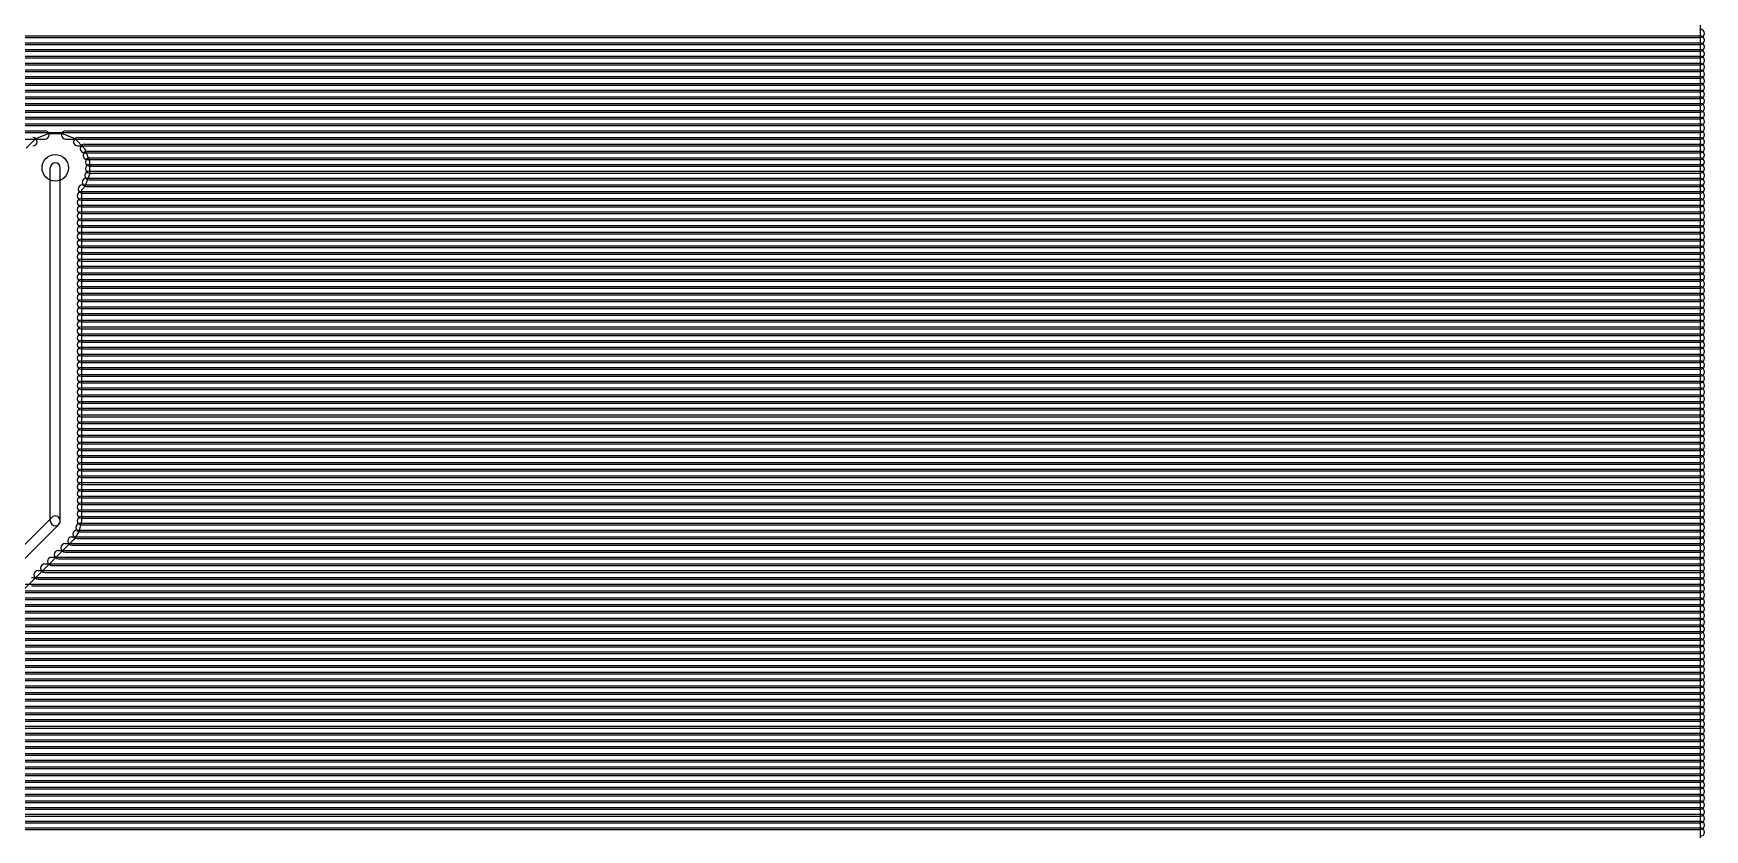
# Model space of a CAD drawing. Extents: x 25909 to 94169, y 14485 to 72115.
# Drawn here: x 56750 to 76499, y 50910 to 60321 of the extents above; entities that cross this region are included whole.
import ezdxf

# ---------------------------------------------------------------- set-up
doc = ezdxf.new("R2010")
doc.units = 0
doc.layers.add('BLACK', color=1, linetype='CONTINUOUS')

msp = doc.modelspace()

# ---------------------------------------------------------------- linework, layer by layer
at = {"layer": 'BLACK'}
for p, q in [((76449, 27398), (76449, 68691)), ((45130, 60291), (76448, 60291)), ((45130, 60291), (76448, 60291)), ((49038, 60271), (76448, 60271)), ((49038, 60271), (76448, 60271)), ((45069, 60051), (76449, 60051)), ((45069, 60051), (76449, 60051)), ((45102, 60131), (76448, 60131)), ((45102, 60131), (76448, 60131)), ((45130, 60211), (76448, 60211)), ((45130, 60211), (76448, 60211)), ((45130, 60191), (76448, 60191)), ((45130, 60191), (76448, 60191)), ((45130, 60111), (76448, 60111)), ((45130, 60111), (76448, 60111)), ((44847, 59891), (76449, 59891)), ((44847, 59891), (76449, 59891)), ((44989, 59971), (76449, 59971)), ((44989, 59971), (76449, 59971)), ((44989, 59871), (76449, 59871)), ((44989, 59871), (76449, 59871)), ((45069, 59951), (76449, 59951)), ((45069, 59951), (76449, 59951)), ((45102, 60031), (76448, 60031)), ((45102, 60031), (76448, 60031)), ((40049, 59811), (76449, 59811)), ((40049, 59811), (76449, 59811)), ((40049, 59731), (76449, 59731)), ((40049, 59731), (76449, 59731)), ((40049, 59711), (76449, 59711)), ((40049, 59711), (76449, 59711)), ((40049, 59651), (76449, 59651)), ((40049, 59651), (76449, 59651)), ((44847, 59791), (76449, 59791)), ((44847, 59791), (76449, 59791)), ((40049, 59631), (76449, 59631)), ((40049, 59631), (76449, 59631)), ((40049, 59571), (76449, 59571)), ((40049, 59571), (76449, 59571)), ((40049, 59551), (76449, 59551)), ((40049, 59551), (76449, 59551)), ((40049, 59491), (76449, 59491)), ((40049, 59491), (76449, 59491)), ((40049, 59471), (76449, 59471)), ((40049, 59471), (76449, 59471)), ((40049, 59411), (76449, 59411)), ((40049, 59411), (76449, 59411)), ((40049, 59391), (76449, 59391)), ((40049, 59391), (76449, 59391)), ((40049, 59331), (76449, 59331)), ((40049, 59331), (76449, 59331)), ((40049, 59311), (76449, 59311)), ((40049, 59311), (76449, 59311)), ((40049, 59251), (76449, 59251)), ((40049, 59251), (76449, 59251)), ((40049, 59231), (76449, 59231)), ((40049, 59231), (76449, 59231)), ((40049, 59171), (56885, 59171)), ((40049, 59171), (56885, 59171)), ((40049, 59151), (76449, 59151)), ((40049, 59151), (76449, 59151)), ((40049, 59071), (56885, 59071)), ((40049, 59071), (56885, 59071)), ((56664, 58964), (56779, 59077)), ((56779, 59077), (56928, 59139)), ((56928, 59139), (57089, 59139)), ((57089, 59139), (57239, 59077)), ((57133, 59171), (76449, 59171)), ((57133, 59171), (76449, 59171)), ((57133, 59071), (76449, 59071)), ((57133, 59071), (76449, 59071)), ((57239, 59077), (57352, 58962)), ((57275, 59091), (76449, 59091)), ((57275, 59091), (76449, 59091)), ((57275, 58991), (76449, 58991)), ((57275, 58991), (76449, 58991)), ((57352, 58962), (57414, 58813)), ((57353, 59011), (76449, 59011)), ((57353, 59011), (76449, 59011)), ((57353, 58911), (76449, 58911)), ((57353, 58911), (76449, 58911)), ((57386, 58931), (76448, 58931)), ((57386, 58931), (76448, 58931)), ((56949, 54561), (56949, 58733)), ((57067, 54561), (57067, 58733)), ((57386, 58831), (76448, 58831)), ((57386, 58831), (76448, 58831)), ((57409, 58691), (76449, 58691)), ((57409, 58691), (76449, 58691)), ((57414, 58851), (76448, 58851)), ((57414, 58851), (76448, 58851)), ((57414, 58813), (57414, 58652)), ((57414, 58771), (76448, 58771)), ((57414, 58771), (76448, 58771)), ((57414, 58751), (76448, 58751)), ((57414, 58751), (76448, 58751)), ((57414, 58671), (76448, 58671)), ((57414, 58671), (76448, 58671)), ((57352, 58502), (57317, 58468)), ((57317, 58468), (57317, 54560)), ((57330, 58531), (76448, 58531)), ((57330, 58531), (76448, 58531)), ((57414, 58652), (57352, 58502)), ((57376, 58611), (76448, 58611)), ((57376, 58611), (76448, 58611)), ((57376, 58511), (76448, 58511)), ((57376, 58511), (76448, 58511)), ((57409, 58591), (76449, 58591)), ((57409, 58591), (76449, 58591)), ((57317, 58451), (76449, 58451)), ((57317, 58451), (76449, 58451)), ((57317, 58371), (76449, 58371)), ((57317, 58371), (76449, 58371)), ((57317, 58351), (76449, 58351)), ((57317, 58351), (76449, 58351)), ((57317, 58291), (76449, 58291)), ((57317, 58291), (76449, 58291)), ((57317, 58271), (76449, 58271)), ((57317, 58271), (76449, 58271)), ((57330, 58431), (76448, 58431)), ((57330, 58431), (76448, 58431)), ((57317, 58211), (76449, 58211)), ((57317, 58211), (76449, 58211)), ((57317, 58191), (76449, 58191)), ((57317, 58191), (76449, 58191)), ((57317, 58131), (76449, 58131)), ((57317, 58131), (76449, 58131)), ((57317, 58111), (76449, 58111)), ((57317, 58111), (76449, 58111)), ((57317, 58051), (76449, 58051)), ((57317, 58051), (76449, 58051)), ((57317, 58031), (76449, 58031)), ((57317, 58031), (76449, 58031)), ((57317, 57971), (76449, 57971)), ((57317, 57971), (76449, 57971)), ((57317, 57951), (76449, 57951)), ((57317, 57951), (76449, 57951)), ((57317, 57891), (76449, 57891)), ((57317, 57891), (76449, 57891)), ((57317, 57871), (76449, 57871)), ((57317, 57871), (76449, 57871)), ((57317, 57811), (76449, 57811)), ((57317, 57811), (76449, 57811)), ((57317, 57791), (76449, 57791)), ((57317, 57791), (76449, 57791)), ((57317, 57731), (76449, 57731)), ((57317, 57731), (76449, 57731)), ((57317, 57711), (76449, 57711)), ((57317, 57711), (76449, 57711)), ((57317, 57651), (76449, 57651)), ((57317, 57651), (76449, 57651)), ((57317, 57631), (76449, 57631)), ((57317, 57631), (76449, 57631)), ((57317, 57571), (76449, 57571)), ((57317, 57571), (76449, 57571)), ((57317, 57551), (76449, 57551)), ((57317, 57551), (76449, 57551)), ((57317, 57491), (76449, 57491)), ((57317, 57491), (76449, 57491)), ((57317, 57471), (76449, 57471)), ((57317, 57471), (76449, 57471)), ((57317, 57411), (76449, 57411)), ((57317, 57411), (76449, 57411)), ((57317, 57391), (76449, 57391)), ((57317, 57391), (76449, 57391)), ((57317, 57331), (76449, 57331)), ((57317, 57331), (76449, 57331)), ((57317, 57311), (76449, 57311)), ((57317, 57311), (76449, 57311)), ((57317, 57251), (76449, 57251)), ((57317, 57251), (76449, 57251)), ((57317, 57231), (76449, 57231)), ((57317, 57231), (76449, 57231)), ((57317, 57171), (76449, 57171)), ((57317, 57171), (76449, 57171)), ((57317, 57151), (76449, 57151)), ((57317, 57151), (76449, 57151)), ((57317, 57091), (76449, 57091)), ((57317, 57091), (76449, 57091)), ((57317, 57071), (76449, 57071)), ((57317, 57071), (76449, 57071)), ((57317, 57011), (76449, 57011)), ((57317, 57011), (76449, 57011)), ((57317, 56991), (76449, 56991)), ((57317, 56991), (76449, 56991)), ((57317, 56931), (76449, 56931)), ((57317, 56931), (76449, 56931)), ((57317, 56911), (76449, 56911)), ((57317, 56911), (76449, 56911)), ((57317, 56851), (76449, 56851)), ((57317, 56851), (76449, 56851)), ((57317, 56831), (76449, 56831)), ((57317, 56831), (76449, 56831)), ((57317, 56771), (76449, 56771)), ((57317, 56771), (76449, 56771)), ((57317, 56751), (76449, 56751)), ((57317, 56751), (76449, 56751)), ((57317, 56691), (76449, 56691)), ((57317, 56691), (76449, 56691)), ((57317, 56671), (76449, 56671)), ((57317, 56671), (76449, 56671)), ((57317, 56611), (76449, 56611)), ((57317, 56611), (76449, 56611)), ((57317, 56591), (76449, 56591)), ((57317, 56591), (76449, 56591)), ((57317, 56531), (76449, 56531)), ((57317, 56531), (76449, 56531)), ((57317, 56511), (76449, 56511)), ((57317, 56511), (76449, 56511)), ((57317, 56451), (76449, 56451)), ((57317, 56451), (76449, 56451)), ((57317, 56431), (76449, 56431)), ((57317, 56431), (76449, 56431)), ((57317, 56371), (76449, 56371)), ((57317, 56371), (76449, 56371)), ((57317, 56351), (76449, 56351)), ((57317, 56351), (76449, 56351)), ((57317, 56291), (76449, 56291)), ((57317, 56291), (76449, 56291)), ((57317, 56271), (76449, 56271)), ((57317, 56271), (76449, 56271)), ((57317, 56211), (76449, 56211)), ((57317, 56211), (76449, 56211)), ((57317, 56191), (76449, 56191)), ((57317, 56191), (76449, 56191)), ((57317, 56131), (76449, 56131)), ((57317, 56131), (76449, 56131)), ((57317, 56111), (76449, 56111)), ((57317, 56111), (76449, 56111)), ((57317, 56051), (76449, 56051)), ((57317, 56051), (76449, 56051)), ((57317, 56031), (76449, 56031)), ((57317, 56031), (76449, 56031)), ((57317, 55971), (76449, 55971)), ((57317, 55971), (76449, 55971)), ((57317, 55951), (76449, 55951)), ((57317, 55951), (76449, 55951)), ((57317, 55891), (76449, 55891)), ((57317, 55891), (76449, 55891)), ((57317, 55871), (76449, 55871)), ((57317, 55871), (76449, 55871)), ((57317, 55811), (76449, 55811)), ((57317, 55811), (76449, 55811)), ((57317, 55791), (76449, 55791)), ((57317, 55791), (76449, 55791)), ((57317, 55731), (76449, 55731)), ((57317, 55731), (76449, 55731)), ((57317, 55711), (76449, 55711)), ((57317, 55711), (76449, 55711)), ((57317, 55651), (76449, 55651)), ((57317, 55651), (76449, 55651)), ((57317, 55631), (76449, 55631)), ((57317, 55631), (76449, 55631)), ((57317, 55571), (76449, 55571)), ((57317, 55571), (76449, 55571)), ((57317, 55551), (76449, 55551)), ((57317, 55551), (76449, 55551)), ((57317, 55491), (76449, 55491)), ((57317, 55491), (76449, 55491)), ((57317, 55471), (76449, 55471)), ((57317, 55471), (76449, 55471)), ((57317, 55411), (76449, 55411)), ((57317, 55411), (76449, 55411)), ((57317, 55391), (76449, 55391)), ((57317, 55391), (76449, 55391)), ((57317, 55331), (76449, 55331)), ((57317, 55331), (76449, 55331)), ((57317, 55311), (76449, 55311)), ((57317, 55311), (76449, 55311)), ((57317, 55251), (76449, 55251)), ((57317, 55251), (76449, 55251)), ((57317, 55231), (76449, 55231)), ((57317, 55231), (76449, 55231)), ((57317, 55171), (76449, 55171)), ((57317, 55171), (76449, 55171)), ((57317, 55151), (76449, 55151)), ((57317, 55151), (76449, 55151)), ((57317, 55091), (76449, 55091)), ((57317, 55091), (76449, 55091)), ((57317, 55071), (76449, 55071)), ((57317, 55071), (76449, 55071)), ((57317, 55011), (76449, 55011)), ((57317, 55011), (76449, 55011)), ((57317, 54991), (76449, 54991)), ((57317, 54991), (76449, 54991)), ((57317, 54931), (76449, 54931)), ((57317, 54931), (76449, 54931)), ((57317, 54911), (76449, 54911)), ((57317, 54911), (76449, 54911)), ((57317, 54851), (76449, 54851)), ((57317, 54851), (76449, 54851)), ((57317, 54831), (76449, 54831)), ((57317, 54831), (76449, 54831)), ((57317, 54771), (76449, 54771)), ((57317, 54771), (76449, 54771)), ((57317, 54751), (76449, 54751)), ((57317, 54751), (76449, 54751)), ((55983, 53618), (56966, 54601)), ((56066, 53535), (57049, 54518)), ((57317, 54560), (57296, 54462)), ((57300, 54531), (76448, 54531)), ((57300, 54531), (76448, 54531)), ((57317, 54691), (76449, 54691)), ((57317, 54691), (76449, 54691)), ((57317, 54671), (76449, 54671)), ((57317, 54671), (76449, 54671)), ((57317, 54611), (76449, 54611)), ((57317, 54611), (76449, 54611)), ((57317, 54591), (76449, 54591)), ((57317, 54591), (76449, 54591)), ((57317, 54511), (76449, 54511)), ((57317, 54511), (76449, 54511)), ((57226, 54341), (56242, 53358)), ((57205, 54371), (76449, 54371)), ((57205, 54371), (76449, 54371)), ((57293, 54441), (57226, 54341)), ((57266, 54451), (76448, 54451)), ((57266, 54451), (76448, 54451)), ((57266, 54351), (76448, 54351)), ((57266, 54351), (76448, 54351)), ((57296, 54462), (57293, 54441)), ((57300, 54431), (76448, 54431)), ((57300, 54431), (76448, 54431)), ((56965, 54131), (76449, 54131)), ((56965, 54131), (76449, 54131)), ((57045, 54211), (76449, 54211)), ((57045, 54211), (76449, 54211)), ((57125, 54291), (76449, 54291)), ((57125, 54291), (76449, 54291)), ((57125, 54191), (76449, 54191)), ((57125, 54191), (76449, 54191)), ((57205, 54271), (76449, 54271)), ((57205, 54271), (76449, 54271)), ((56805, 53971), (76449, 53971)), ((56805, 53971), (76449, 53971)), ((56885, 54051), (76449, 54051)), ((56885, 54051), (76449, 54051)), ((56885, 53951), (76449, 53951)), ((56885, 53951), (76449, 53951)), ((56965, 54031), (76449, 54031)), ((56965, 54031), (76449, 54031)), ((57045, 54111), (76449, 54111)), ((57045, 54111), (76449, 54111)), ((56565, 53731), (76449, 53731)), ((56565, 53731), (76449, 53731)), ((56645, 53811), (76449, 53811)), ((56645, 53811), (76449, 53811)), ((56725, 53891), (76449, 53891)), ((56725, 53891), (76449, 53891)), ((56725, 53791), (76449, 53791)), ((56725, 53791), (76449, 53791)), ((56805, 53871), (76449, 53871)), ((56805, 53871), (76449, 53871)), ((56405, 53571), (76449, 53571)), ((56405, 53571), (76449, 53571)), ((56485, 53651), (76449, 53651)), ((56485, 53651), (76449, 53651)), ((56485, 53551), (76449, 53551)), ((56485, 53551), (76449, 53551)), ((56565, 53631), (76449, 53631)), ((56565, 53631), (76449, 53631)), ((56645, 53711), (76449, 53711)), ((56645, 53711), (76449, 53711)), ((56092, 53331), (76448, 53331)), ((56092, 53331), (76448, 53331)), ((56245, 53411), (76449, 53411)), ((56245, 53411), (76449, 53411)), ((56325, 53491), (76449, 53491)), ((56325, 53491), (76449, 53491)), ((56325, 53391), (76449, 53391)), ((56325, 53391), (76449, 53391)), ((56405, 53471), (76449, 53471)), ((56405, 53471), (76449, 53471)), ((53879, 53171), (76449, 53171)), ((53879, 53171), (76449, 53171)), ((53959, 53251), (76449, 53251)), ((53959, 53251), (76449, 53251)), ((53959, 53151), (76449, 53151)), ((53959, 53151), (76449, 53151)), ((56092, 53231), (76448, 53231)), ((56092, 53231), (76448, 53231)), ((56245, 53311), (76449, 53311)), ((56245, 53311), (76449, 53311)), ((53639, 52931), (76449, 52931)), ((53639, 52931), (76449, 52931)), ((53719, 53011), (76449, 53011)), ((53719, 53011), (76449, 53011)), ((53799, 53091), (76449, 53091)), ((53799, 53091), (76449, 53091)), ((53799, 52991), (76449, 52991)), ((53799, 52991), (76449, 52991)), ((53879, 53071), (76449, 53071)), ((53879, 53071), (76449, 53071)), ((53479, 52771), (76449, 52771)), ((53479, 52771), (76449, 52771)), ((53559, 52851), (76449, 52851)), ((53559, 52851), (76449, 52851)), ((53559, 52751), (76449, 52751)), ((53559, 52751), (76449, 52751)), ((53639, 52831), (76449, 52831)), ((53639, 52831), (76449, 52831)), ((53719, 52911), (76449, 52911)), ((53719, 52911), (76449, 52911)), ((53319, 52611), (76449, 52611)), ((53319, 52611), (76449, 52611)), ((53399, 52691), (76449, 52691)), ((53399, 52691), (76449, 52691)), ((53399, 52591), (76449, 52591)), ((53399, 52591), (76449, 52591)), ((53479, 52671), (76449, 52671)), ((53479, 52671), (76449, 52671)), ((53079, 52371), (76449, 52371)), ((53079, 52371), (76449, 52371)), ((53159, 52451), (76449, 52451)), ((53159, 52451), (76449, 52451)), ((53159, 52351), (76449, 52351)), ((53159, 52351), (76449, 52351)), ((53239, 52531), (76449, 52531)), ((53239, 52531), (76449, 52531)), ((53239, 52431), (76449, 52431)), ((53239, 52431), (76449, 52431)), ((53319, 52511), (76449, 52511)), ((53319, 52511), (76449, 52511)), ((52919, 52211), (76449, 52211)), ((52919, 52211), (76449, 52211)), ((52999, 52291), (76449, 52291)), ((52999, 52291), (76449, 52291)), ((52999, 52191), (76449, 52191)), ((52999, 52191), (76449, 52191)), ((53079, 52271), (76449, 52271)), ((53079, 52271), (76449, 52271)), ((52679, 51971), (76449, 51971)), ((52679, 51971), (76449, 51971)), ((52759, 52051), (76449, 52051)), ((52759, 52051), (76449, 52051)), ((52759, 51951), (76449, 51951)), ((52759, 51951), (76449, 51951)), ((52839, 52131), (76449, 52131)), ((52839, 52131), (76449, 52131)), ((52839, 52031), (76449, 52031)), ((52839, 52031), (76449, 52031)), ((52919, 52111), (76449, 52111)), ((52919, 52111), (76449, 52111)), ((52519, 51811), (76449, 51811)), ((52519, 51811), (76449, 51811)), ((52599, 51891), (76449, 51891)), ((52599, 51891), (76449, 51891)), ((52599, 51791), (76449, 51791)), ((52599, 51791), (76449, 51791)), ((52679, 51871), (76449, 51871)), ((52679, 51871), (76449, 51871)), ((52279, 51571), (76449, 51571)), ((52279, 51571), (76449, 51571)), ((52359, 51651), (76449, 51651)), ((52359, 51651), (76449, 51651)), ((52359, 51551), (76449, 51551)), ((52359, 51551), (76449, 51551)), ((52439, 51731), (76449, 51731)), ((52439, 51731), (76449, 51731)), ((52439, 51631), (76449, 51631)), ((52439, 51631), (76449, 51631)), ((52519, 51711), (76449, 51711)), ((52519, 51711), (76449, 51711)), ((52119, 51411), (76449, 51411)), ((52119, 51411), (76449, 51411)), ((52199, 51491), (76449, 51491)), ((52199, 51491), (76449, 51491)), ((52199, 51391), (76449, 51391)), ((52199, 51391), (76449, 51391)), ((52279, 51471), (76449, 51471)), ((52279, 51471), (76449, 51471)), ((51879, 51171), (76449, 51171)), ((51879, 51171), (76449, 51171)), ((51959, 51251), (76449, 51251)), ((51959, 51251), (76449, 51251)), ((52039, 51331), (76449, 51331)), ((52039, 51331), (76449, 51331)), ((52039, 51231), (76449, 51231)), ((52039, 51231), (76449, 51231)), ((52119, 51311), (76449, 51311)), ((52119, 51311), (76449, 51311)), ((51719, 51011), (76449, 51011)), ((51719, 51011), (76449, 51011)), ((51799, 51091), (76449, 51091)), ((51799, 51091), (76449, 51091)), ((51799, 50991), (76449, 50991)), ((51799, 50991), (76449, 50991)), ((51879, 51071), (76449, 51071)), ((51879, 51071), (76449, 51071)), ((51959, 51151), (76449, 51151)), ((51959, 51151), (76449, 51151)), ((51639, 50931), (76449, 50931)), ((51639, 50931), (76449, 50931)), ((51719, 50911), (76449, 50911)), ((51719, 50911), (76449, 50911))]:
    msp.add_line(p, q, dxfattribs=at)
msp.add_circle((57008, 58733), 157, dxfattribs=at)
for centre, radius, start, end in [((76448, 60321), 50, 270, 450), ((76448, 60321), 50, 270, 450), ((76448, 60241), 50, 270, 450), ((76448, 60241), 50, 270, 450), ((76448, 60161), 50, 270, 450), ((76448, 60161), 50, 270, 450), ((76448, 60081), 50, 270, 450), ((76448, 60081), 50, 270, 450), ((76449, 60001), 50, 270, 450), ((76449, 60001), 50, 270, 450), ((76449, 59921), 50, 270, 450), ((76449, 59921), 50, 270, 450), ((76449, 59841), 50, 270, 450), ((76449, 59841), 50, 270, 450), ((76449, 59761), 50, 270, 450), ((76449, 59761), 50, 270, 450), ((76449, 59681), 50, 270, 450), ((76449, 59681), 50, 270, 450), ((76449, 59601), 50, 270, 450), ((76449, 59601), 50, 270, 450), ((76449, 59521), 50, 270, 450), ((76449, 59521), 50, 270, 450), ((76449, 59441), 50, 270, 450), ((76449, 59441), 50, 270, 450), ((76449, 59361), 50, 270, 450), ((76449, 59361), 50, 270, 450), ((76449, 59281), 50, 270, 450), ((76449, 59281), 50, 270, 450), ((76449, 59201), 50, 270, 450), ((76449, 59201), 50, 270, 450), ((56743, 59041), 50, 270, 450), ((56743, 59041), 50, 270, 450), ((56885, 59121), 50, 270, 450), ((56885, 59121), 50, 270, 450), ((57133, 59121), 50, 90, 270), ((57133, 59121), 50, 90, 270), ((57275, 59041), 50, 90, 270), ((57275, 59041), 50, 90, 270), ((76449, 59121), 50, 270, 450), ((76449, 59121), 50, 270, 450), ((76449, 59041), 50, 270, 450), ((76449, 59041), 50, 270, 450), ((57353, 58961), 50, 90, 270), ((57353, 58961), 50, 90, 270), ((57386, 58881), 50, 90, 270), ((57386, 58881), 50, 90, 270), ((76448, 58881), 50, 270, 450), ((76448, 58881), 50, 270, 450), ((76449, 58961), 50, 270, 450), ((76449, 58961), 50, 270, 450), ((57008, 58733), 59, 360, 540), ((57409, 58641), 50, 90, 270), ((57409, 58641), 50, 90, 270), ((57414, 58801), 50, 90, 270), ((57414, 58801), 50, 90, 270), ((57414, 58721), 50, 90, 270), ((57414, 58721), 50, 90, 270), ((76448, 58801), 50, 270, 450), ((76448, 58801), 50, 270, 450), ((76448, 58721), 50, 270, 450), ((76448, 58721), 50, 270, 450), ((76449, 58641), 50, 270, 450), ((76449, 58641), 50, 270, 450), ((57330, 58481), 50, 90, 270), ((57330, 58481), 50, 90, 270), ((57376, 58561), 50, 90, 270), ((57376, 58561), 50, 90, 270), ((76448, 58561), 50, 270, 450), ((76448, 58561), 50, 270, 450), ((76448, 58481), 50, 270, 450), ((76448, 58481), 50, 270, 450), ((57317, 58401), 50, 90, 270), ((57317, 58401), 50, 90, 270), ((57317, 58321), 50, 90, 270), ((57317, 58321), 50, 90, 270), ((57317, 58241), 50, 90, 270), ((57317, 58241), 50, 90, 270), ((76449, 58401), 50, 270, 450), ((76449, 58401), 50, 270, 450), ((76449, 58321), 50, 270, 450), ((76449, 58321), 50, 270, 450), ((76449, 58241), 50, 270, 450), ((76449, 58241), 50, 270, 450), ((57317, 58161), 50, 90, 270), ((57317, 58161), 50, 90, 270), ((57317, 58081), 50, 90, 270), ((57317, 58081), 50, 90, 270), ((76449, 58161), 50, 270, 450), ((76449, 58161), 50, 270, 450), ((76449, 58081), 50, 270, 450), ((76449, 58081), 50, 270, 450), ((57317, 58001), 50, 90, 270), ((57317, 58001), 50, 90, 270), ((57317, 57921), 50, 90, 270), ((57317, 57921), 50, 90, 270), ((57317, 57841), 50, 90, 270), ((57317, 57841), 50, 90, 270), ((76449, 58001), 50, 270, 450), ((76449, 58001), 50, 270, 450), ((76449, 57921), 50, 270, 450), ((76449, 57921), 50, 270, 450), ((76449, 57841), 50, 270, 450), ((76449, 57841), 50, 270, 450), ((57317, 57761), 50, 90, 270), ((57317, 57761), 50, 90, 270), ((57317, 57681), 50, 90, 270), ((57317, 57681), 50, 90, 270), ((76449, 57761), 50, 270, 450), ((76449, 57761), 50, 270, 450), ((76449, 57681), 50, 270, 450), ((76449, 57681), 50, 270, 450), ((57317, 57601), 50, 90, 270), ((57317, 57601), 50, 90, 270), ((57317, 57521), 50, 90, 270), ((57317, 57521), 50, 90, 270), ((57317, 57441), 50, 90, 270), ((57317, 57441), 50, 90, 270), ((76449, 57601), 50, 270, 450), ((76449, 57601), 50, 270, 450), ((76449, 57521), 50, 270, 450), ((76449, 57521), 50, 270, 450), ((76449, 57441), 50, 270, 450), ((76449, 57441), 50, 270, 450), ((57317, 57361), 50, 90, 270), ((57317, 57361), 50, 90, 270), ((57317, 57281), 50, 90, 270), ((57317, 57281), 50, 90, 270), ((76449, 57361), 50, 270, 450), ((76449, 57361), 50, 270, 450), ((76449, 57281), 50, 270, 450), ((76449, 57281), 50, 270, 450), ((57317, 57201), 50, 90, 270), ((57317, 57201), 50, 90, 270), ((57317, 57121), 50, 90, 270), ((57317, 57121), 50, 90, 270), ((57317, 57041), 50, 90, 270), ((57317, 57041), 50, 90, 270), ((76449, 57201), 50, 270, 450), ((76449, 57201), 50, 270, 450), ((76449, 57121), 50, 270, 450), ((76449, 57121), 50, 270, 450), ((76449, 57041), 50, 270, 450), ((76449, 57041), 50, 270, 450), ((57317, 56961), 50, 90, 270), ((57317, 56961), 50, 90, 270), ((57317, 56881), 50, 90, 270), ((57317, 56881), 50, 90, 270), ((76449, 56961), 50, 270, 450), ((76449, 56961), 50, 270, 450), ((76449, 56881), 50, 270, 450), ((76449, 56881), 50, 270, 450), ((57317, 56801), 50, 90, 270), ((57317, 56801), 50, 90, 270), ((57317, 56721), 50, 90, 270), ((57317, 56721), 50, 90, 270), ((57317, 56641), 50, 90, 270), ((57317, 56641), 50, 90, 270), ((76449, 56801), 50, 270, 450), ((76449, 56801), 50, 270, 450), ((76449, 56721), 50, 270, 450), ((76449, 56721), 50, 270, 450), ((76449, 56641), 50, 270, 450), ((76449, 56641), 50, 270, 450), ((57317, 56561), 50, 90, 270), ((57317, 56561), 50, 90, 270), ((57317, 56481), 50, 90, 270), ((57317, 56481), 50, 90, 270), ((76449, 56561), 50, 270, 450), ((76449, 56561), 50, 270, 450), ((76449, 56481), 50, 270, 450), ((76449, 56481), 50, 270, 450), ((57317, 56401), 50, 90, 270), ((57317, 56401), 50, 90, 270), ((57317, 56321), 50, 90, 270), ((57317, 56321), 50, 90, 270), ((57317, 56241), 50, 90, 270), ((57317, 56241), 50, 90, 270), ((76449, 56401), 50, 270, 450), ((76449, 56401), 50, 270, 450), ((76449, 56321), 50, 270, 450), ((76449, 56321), 50, 270, 450), ((76449, 56241), 50, 270, 450), ((76449, 56241), 50, 270, 450), ((57317, 56161), 50, 90, 270), ((57317, 56161), 50, 90, 270), ((57317, 56081), 50, 90, 270), ((57317, 56081), 50, 90, 270), ((76449, 56161), 50, 270, 450), ((76449, 56161), 50, 270, 450), ((76449, 56081), 50, 270, 450), ((76449, 56081), 50, 270, 450), ((57317, 56001), 50, 90, 270), ((57317, 56001), 50, 90, 270), ((57317, 55921), 50, 90, 270), ((57317, 55921), 50, 90, 270), ((76449, 56001), 50, 270, 450), ((76449, 56001), 50, 270, 450), ((76449, 55921), 50, 270, 450), ((76449, 55921), 50, 270, 450), ((57317, 55841), 50, 90, 270), ((57317, 55841), 50, 90, 270), ((57317, 55761), 50, 90, 270), ((57317, 55761), 50, 90, 270), ((57317, 55681), 50, 90, 270), ((57317, 55681), 50, 90, 270), ((76449, 55841), 50, 270, 450), ((76449, 55841), 50, 270, 450), ((76449, 55761), 50, 270, 450), ((76449, 55761), 50, 270, 450), ((76449, 55681), 50, 270, 450), ((76449, 55681), 50, 270, 450), ((57317, 55601), 50, 90, 270), ((57317, 55601), 50, 90, 270), ((57317, 55521), 50, 90, 270), ((57317, 55521), 50, 90, 270), ((76449, 55601), 50, 270, 450), ((76449, 55601), 50, 270, 450), ((76449, 55521), 50, 270, 450), ((76449, 55521), 50, 270, 450), ((57317, 55441), 50, 90, 270), ((57317, 55441), 50, 90, 270), ((57317, 55361), 50, 90, 270), ((57317, 55361), 50, 90, 270), ((57317, 55281), 50, 90, 270), ((57317, 55281), 50, 90, 270), ((76449, 55441), 50, 270, 450), ((76449, 55441), 50, 270, 450), ((76449, 55361), 50, 270, 450), ((76449, 55361), 50, 270, 450), ((76449, 55281), 50, 270, 450), ((76449, 55281), 50, 270, 450), ((57317, 55201), 50, 90, 270), ((57317, 55201), 50, 90, 270), ((57317, 55121), 50, 90, 270), ((57317, 55121), 50, 90, 270), ((76449, 55201), 50, 270, 450), ((76449, 55201), 50, 270, 450), ((76449, 55121), 50, 270, 450), ((76449, 55121), 50, 270, 450), ((57317, 55041), 50, 90, 270), ((57317, 55041), 50, 90, 270), ((57317, 54961), 50, 90, 270), ((57317, 54961), 50, 90, 270), ((57317, 54881), 50, 90, 270), ((57317, 54881), 50, 90, 270), ((76449, 55041), 50, 270, 450), ((76449, 55041), 50, 270, 450), ((76449, 54961), 50, 270, 450), ((76449, 54961), 50, 270, 450), ((76449, 54881), 50, 270, 450), ((76449, 54881), 50, 270, 450), ((57317, 54801), 50, 90, 270), ((57317, 54801), 50, 90, 270), ((57317, 54721), 50, 90, 270), ((57317, 54721), 50, 90, 270), ((76449, 54801), 50, 270, 450), ((76449, 54801), 50, 270, 450), ((76449, 54721), 50, 270, 450), ((76449, 54721), 50, 270, 450), ((57008, 54561), 59, 180, 360), ((57007, 54559), 59, 315, 495), ((57300, 54481), 50, 90, 270), ((57300, 54481), 50, 90, 270), ((57317, 54641), 50, 90, 270), ((57317, 54641), 50, 90, 270), ((57317, 54561), 50, 90, 270), ((57317, 54561), 50, 90, 270), ((76448, 54481), 50, 270, 450), ((76448, 54481), 50, 270, 450), ((76449, 54641), 50, 270, 450), ((76449, 54641), 50, 270, 450), ((76449, 54561), 50, 270, 450), ((76449, 54561), 50, 270, 450), ((57205, 54321), 50, 90, 270), ((57205, 54321), 50, 90, 270), ((57266, 54401), 50, 90, 270), ((57266, 54401), 50, 90, 270), ((76448, 54401), 50, 270, 450), ((76448, 54401), 50, 270, 450), ((76449, 54321), 50, 270, 450), ((76449, 54321), 50, 270, 450), ((56965, 54081), 50, 90, 270), ((56965, 54081), 50, 90, 270), ((57045, 54161), 50, 90, 270), ((57045, 54161), 50, 90, 270), ((57125, 54241), 50, 90, 270), ((57125, 54241), 50, 90, 270), ((76449, 54241), 50, 270, 450), ((76449, 54241), 50, 270, 450), ((76449, 54161), 50, 270, 450), ((76449, 54161), 50, 270, 450), ((76449, 54081), 50, 270, 450), ((76449, 54081), 50, 270, 450), ((56805, 53921), 50, 90, 270), ((56805, 53921), 50, 90, 270), ((56885, 54001), 50, 90, 270), ((56885, 54001), 50, 90, 270), ((76449, 54001), 50, 270, 450), ((76449, 54001), 50, 270, 450), ((76449, 53921), 50, 270, 450), ((76449, 53921), 50, 270, 450), ((76449, 53841), 50, 270, 450), ((76449, 53841), 50, 270, 450), ((76449, 53761), 50, 270, 450), ((76449, 53761), 50, 270, 450), ((76449, 53681), 50, 270, 450), ((76449, 53681), 50, 270, 450), ((76449, 53601), 50, 270, 450), ((76449, 53601), 50, 270, 450), ((76449, 53521), 50, 270, 450), ((76449, 53521), 50, 270, 450), ((76448, 53281), 50, 270, 450), ((76448, 53281), 50, 270, 450), ((76449, 53441), 50, 270, 450), ((76449, 53441), 50, 270, 450), ((76449, 53361), 50, 270, 450), ((76449, 53361), 50, 270, 450), ((76449, 53201), 50, 270, 450), ((76449, 53201), 50, 270, 450), ((76449, 53121), 50, 270, 450), ((76449, 53121), 50, 270, 450), ((76449, 53041), 50, 270, 450), ((76449, 53041), 50, 270, 450), ((76449, 52961), 50, 270, 450), ((76449, 52961), 50, 270, 450), ((76449, 52881), 50, 270, 450), ((76449, 52881), 50, 270, 450), ((76449, 52801), 50, 270, 450), ((76449, 52801), 50, 270, 450), ((76449, 52721), 50, 270, 450), ((76449, 52721), 50, 270, 450), ((76449, 52641), 50, 270, 450), ((76449, 52641), 50, 270, 450), ((76449, 52561), 50, 270, 450), ((76449, 52561), 50, 270, 450), ((76449, 52481), 50, 270, 450), ((76449, 52481), 50, 270, 450), ((76449, 52401), 50, 270, 450), ((76449, 52401), 50, 270, 450), ((76449, 52321), 50, 270, 450), ((76449, 52321), 50, 270, 450), ((76449, 52241), 50, 270, 450), ((76449, 52241), 50, 270, 450), ((76449, 52161), 50, 270, 450), ((76449, 52161), 50, 270, 450), ((76449, 52081), 50, 270, 450), ((76449, 52081), 50, 270, 450), ((76449, 52001), 50, 270, 450), ((76449, 52001), 50, 270, 450), ((76449, 51921), 50, 270, 450), ((76449, 51921), 50, 270, 450), ((76449, 51841), 50, 270, 450), ((76449, 51841), 50, 270, 450), ((76449, 51761), 50, 270, 450), ((76449, 51761), 50, 270, 450), ((76449, 51681), 50, 270, 450), ((76449, 51681), 50, 270, 450), ((76449, 51601), 50, 270, 450), ((76449, 51601), 50, 270, 450), ((76449, 51521), 50, 270, 450), ((76449, 51521), 50, 270, 450), ((76449, 51441), 50, 270, 450), ((76449, 51441), 50, 270, 450), ((76449, 51361), 50, 270, 450), ((76449, 51361), 50, 270, 450), ((76449, 51281), 50, 270, 450), ((76449, 51281), 50, 270, 450), ((76449, 51201), 50, 270, 450), ((76449, 51201), 50, 270, 450), ((76449, 51121), 50, 270, 450), ((76449, 51121), 50, 270, 450), ((76449, 51041), 50, 270, 450), ((76449, 51041), 50, 270, 450), ((76449, 50961), 50, 270, 450), ((76449, 50961), 50, 270, 450), ((76449, 50881), 50, 270, 450), ((76449, 50881), 50, 270, 450)]:
    msp.add_arc(centre, radius, start, end, dxfattribs=at)

doc.saveas('drawing.dxf')
